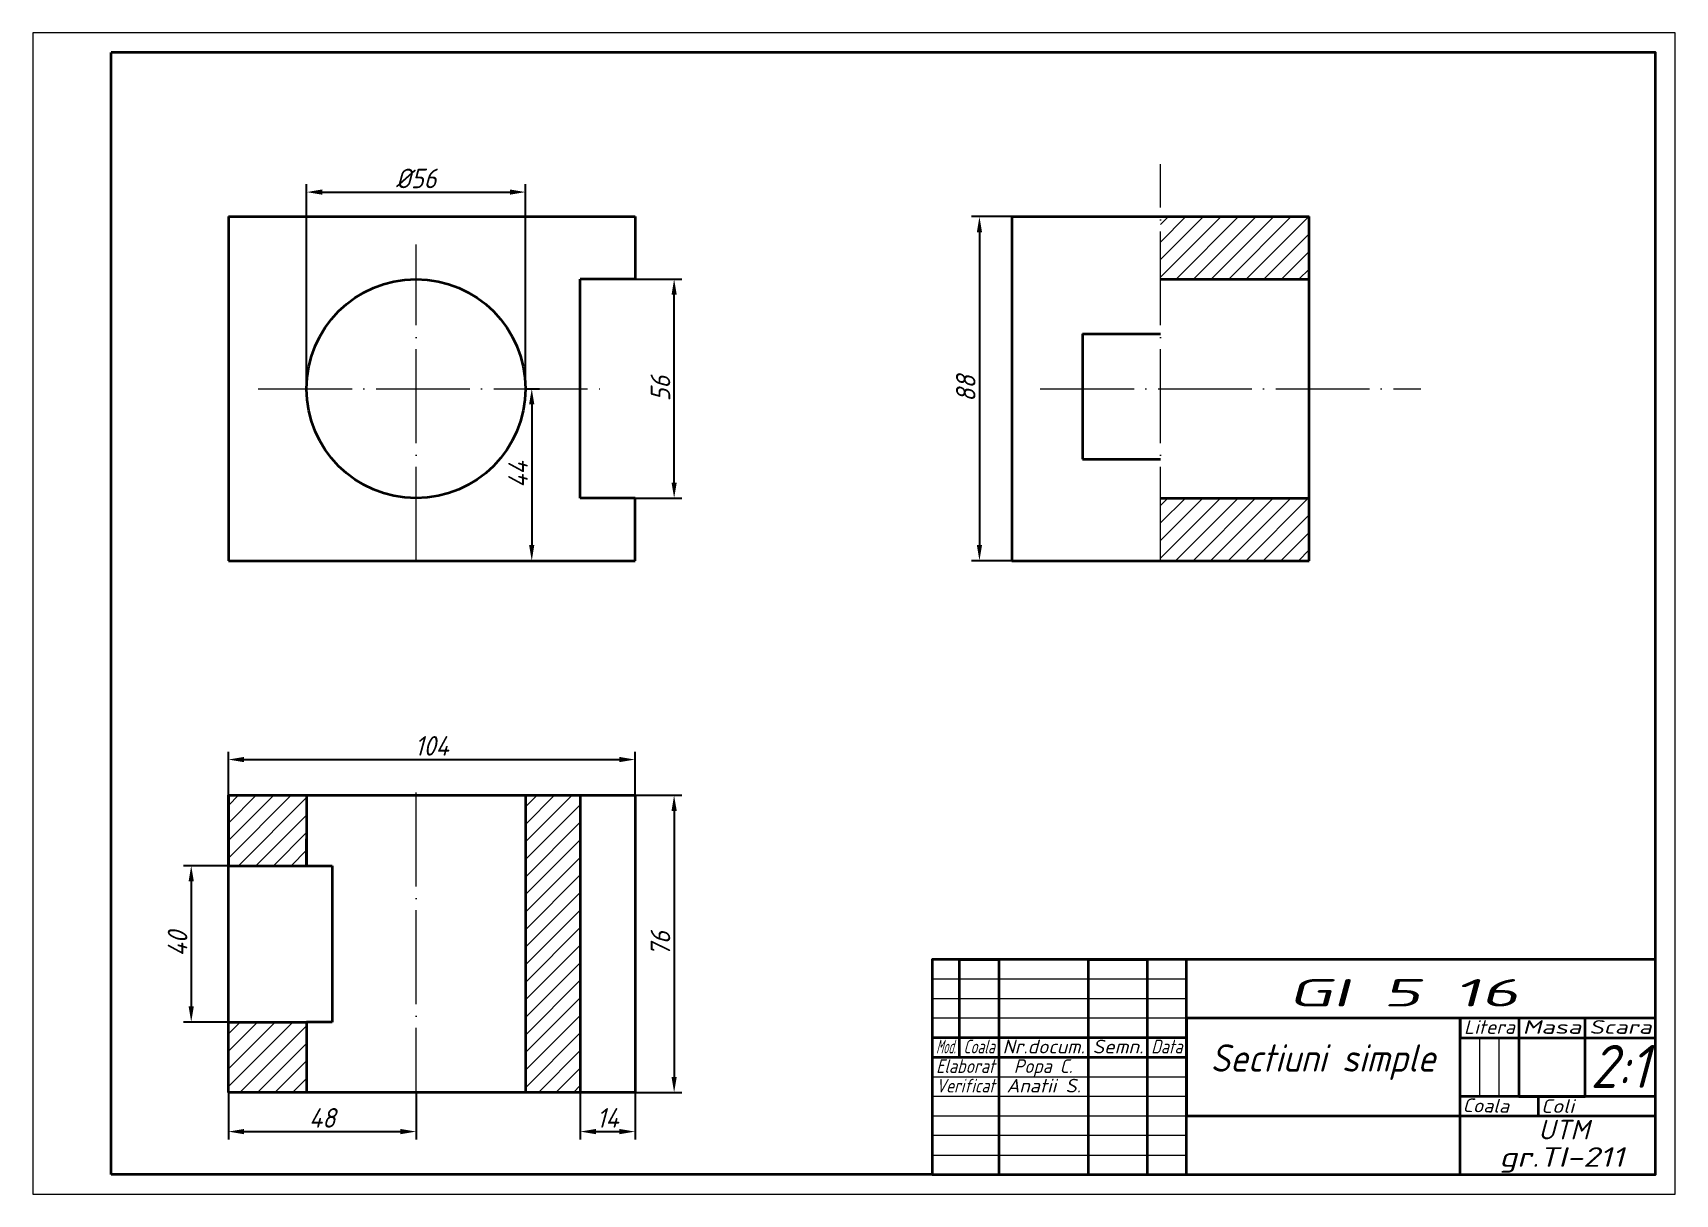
# Model space of a CAD drawing. Header units: millimetres. Extents: x 0 to 420, y 0 to 297.
import ezdxf
from ezdxf.enums import TextEntityAlignment as Align

# ---------------------------------------------------------------- set-up
doc = ezdxf.new("R2010")
doc.units = ezdxf.units.MM
doc.linetypes.add('ACAD_ISO04W100', pattern=[30, 24, -3, 0, -3])
doc.layers.get('0').update_dxf_attribs({"lineweight": 50})
for name, color, linetype, lineweight in [('axa', 10, 'ACAD_ISO04W100', 25), ('contur', 7, 'Continuous', 50), ('cote', 144, 'Continuous', 50), ('subtire', 162, 'Continuous', 25), ('text3.5', 84, 'Continuous', 35), ('text7', 104, 'Continuous', 50)]:
    doc.layers.add(name, color=color, linetype=linetype, lineweight=lineweight)
doc.styles.get("Standard").update_dxf_attribs({"font": 'isocp.shx', "oblique": 15})
doc.dimstyles.new('ISO-25', dxfattribs={"dimtxt": 5, "dimasz": 4, "dimexe": 2, "dimexo": 0, "dimgap": 1, "dimtad": 1, "dimtoh": 1, "dimdec": 0, "dimtxsty": 'Standard', "dimcen": 0, "dimadec": 0, "dimazin": 0, "dimtfac": 1, "dimtdec": 0, "dimtmove": 0, "dimatfit": 3, "dimldrblk": 'DOTSMALL', "dimfxl": 1, "dimlwd": 35, "dimlwe": 35, "dimarcsym": 0})

# ---------------------------------------------------------------- blocks, each defined once
blk = doc.blocks.new('*D9')
at = {"layer": 'cote', "color": 0, "lineweight": 35, "transparency": 16777216}
for p, q in [((126, 206), (129.59, 206)), ((127.59, 202), (127.59, 166)), ((102, 162), (129.59, 162))]:
    blk.add_line(p, q, dxfattribs=at)
at = {"layer": 'cote', "color": 0, "transparency": 16777216}
for points in [[(126.92, 202), (128.25, 202), (127.59, 206)], [(126.92, 166), (128.25, 166), (127.59, 162)]]:
    blk.add_solid(points, dxfattribs=at)
at = {"layer": 'Defpoints', "color": 0, "transparency": 16777216}
for p in [(126, 206), (102, 162), (127.59, 162)]:
    blk.add_point(p, dxfattribs=at)
at = {"layer": 'cote', "color": 0, "transparency": 16777216, "insert": (124.09, 184), "char_height": 5, "attachment_point": 5, "rotation": 90}
blk.add_mtext('44', dxfattribs=at)
blk = doc.blocks.new('_DotSmall')
at = {"color": 0, "linetype": 'ByBlock', "const_width": 0.5}
blk.add_lwpolyline([(-0.0625, 0, 1), (0.0625, 0, 1)], format="xyb", close=True, dxfattribs=at)
blk = doc.blocks.new('*D10')
at = {"layer": 'cote', "color": 0, "lineweight": 35, "transparency": 16777216}
for p, q in [((70, 206), (70, 258.27)), ((74, 256.27), (122, 256.27)), ((126, 206), (126, 258.27))]:
    blk.add_line(p, q, dxfattribs=at)
at = {"layer": 'cote', "color": 0, "transparency": 16777216}
for points in [[(74, 256.94), (74, 255.61), (70, 256.27)], [(122, 256.94), (122, 255.61), (126, 256.27)]]:
    blk.add_solid(points, dxfattribs=at)
at = {"layer": 'Defpoints', "color": 0, "transparency": 16777216}
for p in [(126, 256.27), (70, 206), (126, 206)]:
    blk.add_point(p, dxfattribs=at)
at = {"layer": 'cote', "color": 0, "transparency": 16777216, "insert": (98, 259.77), "char_height": 5, "attachment_point": 5}
blk.add_mtext('%%C56', dxfattribs=at)
blk = doc.blocks.new('*D12')
at = {"layer": 'cote', "color": 0, "lineweight": 35, "transparency": 16777216}
for p, q in [((50, 84), (38.5, 84)), ((40.5, 80), (40.5, 48)), ((50, 44), (38.5, 44))]:
    blk.add_line(p, q, dxfattribs=at)
at = {"layer": 'cote', "color": 0, "transparency": 16777216}
for points in [[(39.84, 80), (41.17, 80), (40.5, 84)], [(39.84, 48), (41.17, 48), (40.5, 44)]]:
    blk.add_solid(points, dxfattribs=at)
at = {"layer": 'Defpoints', "color": 0, "transparency": 16777216}
for p in [(50, 84), (40.5, 44), (50, 44)]:
    blk.add_point(p, dxfattribs=at)
at = {"layer": 'cote', "color": 0, "transparency": 16777216, "insert": (37, 64), "char_height": 5, "attachment_point": 5, "rotation": 90}
blk.add_mtext('40', dxfattribs=at)
blk = doc.blocks.new('*D13')
at = {"layer": 'cote', "color": 0, "lineweight": 35, "transparency": 16777216}
for p, q in [((50, 102), (50, 113.15)), ((54, 111.15), (150, 111.15)), ((154, 102), (154, 113.15))]:
    blk.add_line(p, q, dxfattribs=at)
at = {"layer": 'cote', "color": 0, "transparency": 16777216}
for points in [[(54, 111.82), (54, 110.48), (50, 111.15)], [(150, 111.82), (150, 110.48), (154, 111.15)]]:
    blk.add_solid(points, dxfattribs=at)
at = {"layer": 'Defpoints', "color": 0, "transparency": 16777216}
for p in [(154, 111.15), (50, 102), (154, 102)]:
    blk.add_point(p, dxfattribs=at)
at = {"layer": 'cote', "color": 0, "transparency": 16777216, "insert": (102, 114.65), "char_height": 5, "attachment_point": 5}
blk.add_mtext('104', dxfattribs=at)
blk = doc.blocks.new('*D15')
at = {"layer": 'cote', "color": 0, "lineweight": 35, "transparency": 16777216}
for p, q in [((154, 102), (166, 102)), ((164, 98), (164, 30)), ((154, 26), (166, 26))]:
    blk.add_line(p, q, dxfattribs=at)
at = {"layer": 'cote', "color": 0, "transparency": 16777216}
for points in [[(163.33, 98), (164.67, 98), (164, 102)], [(163.33, 30), (164.67, 30), (164, 26)]]:
    blk.add_solid(points, dxfattribs=at)
at = {"layer": 'Defpoints', "color": 0, "transparency": 16777216}
for p in [(154, 102), (154, 26), (164, 26)]:
    blk.add_point(p, dxfattribs=at)
at = {"layer": 'cote', "color": 0, "transparency": 16777216, "insert": (160.5, 64), "char_height": 5, "attachment_point": 5, "rotation": 90}
blk.add_mtext('76', dxfattribs=at)
blk = doc.blocks.new('*D16')
at = {"layer": 'cote', "color": 0, "lineweight": 35, "transparency": 16777216}
for p, q in [((50, 26), (50, 14)), ((98, 26), (98, 14)), ((54, 16), (94, 16))]:
    blk.add_line(p, q, dxfattribs=at)
at = {"layer": 'cote', "color": 0, "transparency": 16777216}
for points in [[(54, 16.67), (54, 15.33), (50, 16)], [(94, 16.67), (94, 15.33), (98, 16)]]:
    blk.add_solid(points, dxfattribs=at)
at = {"layer": 'Defpoints', "color": 0, "transparency": 16777216}
for p in [(50, 26), (98, 26), (98, 16)]:
    blk.add_point(p, dxfattribs=at)
at = {"layer": 'cote', "color": 0, "transparency": 16777216, "insert": (74, 19.5), "char_height": 5, "attachment_point": 5}
blk.add_mtext('48', dxfattribs=at)
blk = doc.blocks.new('*D17')
at = {"layer": 'cote', "color": 0, "lineweight": 35, "transparency": 16777216}
for p, q in [((154, 234), (166, 234)), ((164, 182), (164, 230)), ((154, 178), (166, 178))]:
    blk.add_line(p, q, dxfattribs=at)
at = {"layer": 'cote', "color": 0, "transparency": 16777216}
for points in [[(163.33, 230), (164.67, 230), (164, 234)], [(163.33, 182), (164.67, 182), (164, 178)]]:
    blk.add_solid(points, dxfattribs=at)
at = {"layer": 'Defpoints', "color": 0, "transparency": 16777216}
for p in [(154, 234), (164, 234), (154, 178)]:
    blk.add_point(p, dxfattribs=at)
at = {"layer": 'cote', "color": 0, "transparency": 16777216, "insert": (160.5, 206), "char_height": 5, "attachment_point": 5, "rotation": 90}
blk.add_mtext('56', dxfattribs=at)
blk = doc.blocks.new('*D21')
at = {"layer": 'cote', "color": 0, "lineweight": 35, "transparency": 16777216}
for p, q in [((140, 26), (140, 14)), ((154, 26), (154, 14)), ((144, 16), (150, 16))]:
    blk.add_line(p, q, dxfattribs=at)
at = {"layer": 'cote', "color": 0, "transparency": 16777216}
for points in [[(144, 16.67), (144, 15.33), (140, 16)], [(150, 16.67), (150, 15.33), (154, 16)]]:
    blk.add_solid(points, dxfattribs=at)
at = {"layer": 'Defpoints', "color": 0, "transparency": 16777216}
for p in [(140, 26), (154, 26), (154, 16)]:
    blk.add_point(p, dxfattribs=at)
at = {"layer": 'cote', "color": 0, "transparency": 16777216, "insert": (147, 19.5), "char_height": 5, "attachment_point": 5}
blk.add_mtext('14', dxfattribs=at)
blk = doc.blocks.new('*D24')
at = {"layer": 'cote', "color": 0, "lineweight": 35, "transparency": 16777216}
for p, q in [((250.4, 250), (240.08, 250)), ((242.08, 246), (242.08, 166)), ((250.4, 162), (240.08, 162))]:
    blk.add_line(p, q, dxfattribs=at)
at = {"layer": 'cote', "color": 0, "transparency": 16777216}
for points in [[(241.41, 246), (242.74, 246), (242.08, 250)], [(241.41, 166), (242.74, 166), (242.08, 162)]]:
    blk.add_solid(points, dxfattribs=at)
at = {"layer": 'Defpoints', "color": 0, "transparency": 16777216}
for p in [(250.4, 250), (242.08, 162), (250.4, 162)]:
    blk.add_point(p, dxfattribs=at)
at = {"layer": 'cote', "color": 0, "transparency": 16777216, "insert": (238.58, 206), "char_height": 5, "attachment_point": 5, "rotation": 90}
blk.add_mtext('88', dxfattribs=at)

msp = doc.modelspace()

# ---------------------------------------------------------------- hatches: boundary and pattern name
at = {"layer": 'subtire'}
h = msp.add_hatch(dxfattribs=at)
h.set_pattern_fill('ANSI31', color=256)
h.paths.add_polyline_path([(326.4, 250), (288.4, 250), (288.4, 234), (326.4, 234)])
h.paths.add_polyline_path([(326.4, 178), (288.4, 178), (288.4, 162), (326.4, 162)])
h = msp.add_hatch(dxfattribs=at)
h.set_pattern_fill('ANSI31', color=256)
h.paths.add_polyline_path([(70, 102), (50, 102), (50, 84), (70, 84), (70, 90.88)])
h.paths.add_polyline_path([(70, 44), (50, 44), (50, 26), (70, 26)])
h.paths.add_polyline_path([(140, 102), (126, 102), (126, 26), (140, 26)])

# ---------------------------------------------------------------- linework, layer by layer
at = {"layer": 'axa'}
for p, q in [((288.4, 162), (288.4, 263.39)), ((98, 162), (98, 242.87)), ((57.66, 206), (147.5, 206)), ((257.65, 206), (354.94, 206)), ((98, 18.5), (98, 105.19))]:
    msp.add_line(p, q, dxfattribs=at)
at = {"layer": 'contur'}
for p, q in [((230, 292), (20, 292)), ((20, 5), (20, 292)), ((50, 250), (154, 250)), ((50, 250), (50, 162)), ((154, 250), (154, 234)), ((250.4, 250), (326.4, 250)), ((250.4, 250), (250.4, 162)), ((326.4, 162), (326.4, 250)), ((154, 234), (140, 234)), ((140, 178), (140, 234)), ((288.4, 234), (326.4, 234)), ((268.4, 220), (288.4, 220)), ((268.4, 220), (268.4, 188)), ((268.4, 188), (288.4, 188)), ((154, 178), (140, 178)), ((154, 162), (154, 178)), ((288.4, 178), (326.4, 178)), ((50, 162), (154, 162)), ((250.4, 162), (326.4, 162)), ((50, 102), (154, 102)), ((50, 26), (50, 102)), ((50, 102), (50, 84)), ((70, 102), (70, 84)), ((126, 102), (126, 26)), ((140, 102), (140, 26)), ((154, 102), (154, 26)), ((70, 84), (70, 90.88)), ((50, 84), (76.55, 84)), ((70, 84), (70, 84)), ((76.55, 84), (76.55, 44)), ((237, 35), (237, 60)), ((237, 60), (247, 60)), ((247, 60), (247, 5)), ((270, 5), (270, 60)), ((270, 60), (285, 60)), ((285, 60), (285, 5)), ((295, 5), (295, 60)), ((50, 26), (50, 44)), ((50, 44), (70, 44)), ((76.55, 44), (70, 44)), ((70, 44), (70, 26)), ((415, 45), (295, 45)), ((295, 45), (295, 20)), ((365, 5), (365, 45)), ((365, 45), (365, 40)), ((380, 45), (380, 25)), ((397, 25), (397, 45)), ((295, 40), (230, 40)), ((295, 35), (295, 40)), ((365, 40), (415, 40)), ((230, 35), (295, 35)), ((154, 26), (50, 26)), ((415, 25), (365, 25)), ((380, 25), (397, 25)), ((385, 25), (385, 20)), ((415, 20), (415, 25)), ((295, 20), (415, 20)), ((230, 5), (20, 5)), ((247, 5), (270, 5)), ((285, 5), (295, 5))]:
    msp.add_line(p, q, dxfattribs=at)
msp.add_lwpolyline([(230, 60), (230, 5), (415, 5), (415, 292), (230, 292)], dxfattribs=at)
msp.add_lwpolyline([(230, 5), (415, 5), (415, 60), (230, 60)], close=True, dxfattribs=at)
msp.add_circle((98, 206), 28, dxfattribs=at)
at = {"layer": 'subtire'}
for p, q in [((210, 297), (0, 297)), ((0, 297), (0, 0)), ((295, 55), (230, 55)), ((295, 50), (295, 55)), ((230, 45), (230, 50)), ((230, 50), (295, 50)), ((295, 45), (230, 45)), ((295, 30), (295, 45)), ((370, 40), (370, 25)), ((375, 25), (375, 40)), ((230, 25), (230, 30)), ((230, 30), (295, 30)), ((295, 25), (230, 25)), ((295, 20), (295, 25)), ((370, 25), (375, 25)), ((230, 15), (230, 20)), ((230, 20), (295, 20)), ((295, 15), (230, 15)), ((295, 10), (295, 15)), ((230, 10), (295, 10)), ((0, 0), (210, 0)), ((210, 0), (210, 0))]:
    msp.add_line(p, q, dxfattribs=at)
msp.add_lwpolyline([(210, 0), (420, 0), (420, 297), (210, 297)], dxfattribs=at)
msp.add_arc((315.71, 132.77), 100, 257.6394, 258.0454, dxfattribs=at)

# ---------------------------------------------------------------- texts
at = {"layer": 'text3.5', "oblique": 15}
for s, width, p, p2 in [('Litera', 1.065412, (366, 41), (379, 41)), ('Masa', 1.483591, (381, 41), (396, 41)), ('Scara', 1.39108, (398, 41), (414, 41)), ('Mod.', 0.58309, (231, 36), (236, 36)), ('Coala', 0.740614, (238, 36), (246, 36)), ('Nr.docum.', 1.100917, (248, 36), (269, 36)), ('Semn.', 1.142857, (271, 36), (284, 36)), ('Data', 0.850896, (286, 36), (294, 36)), ('Elaborat', 0.865801, (231, 31), (246, 31)), ('Elaborat', 0.865801, (231, 31), (246, 31)), ('Popa C.', 1.032702, (250.87, 31), (265.87, 31)), ('Verificat', 0.832178, (231, 26), (246, 26)), ('Anatii S.', 1.119293, (249, 26), (268, 26)), ('Coli', 1.24373, (385.7, 20.78), (394.18, 20.78))]:
    msp.add_text(s, height=3.5, dxfattribs=dict(at, width=width)).set_placement(p, p2, align=Align.FIT)
at = {"layer": 'text3.5', "oblique": 15, "width": 1.099041}
msp.add_text('Coala', height=3.5, rotation=358.9531, dxfattribs=at).set_placement((365.61, 21.01), (377.48, 20.79), align=Align.FIT)
at = {"layer": 'text7', "oblique": 15}
for s, height, width, p, p2 in [('GI 5 16', 7, 2.278235, (321, 48), (380, 48)), ('UTM', 5, 1.106383, (385, 14), (398, 14)), ('gr.TI-211', 5, 1.292929, (375, 7), (407, 7))]:
    msp.add_text(s, height=height, dxfattribs=dict(at, width=width)).set_placement(p, p2, align=Align.FIT)
msp.add_text('Sectiuni simple', height=7, dxfattribs=at).set_placement((329.93, 33.78), align=Align.MIDDLE)
at = {"layer": 'text7', "insert": (398.32, 38.17), "char_height": 11.011, "attachment_point": 1}
msp.add_mtext_dynamic_manual_height_columns('2:1', width=11.0114, gutter_width=55.06, heights=[0], dxfattribs=at)

# ---------------------------------------------------------------- dimensions: what is measured, and where the dimension line sits
at = {"layer": 'cote'}
dim = msp.add_linear_dim(base=(126, 256.27), p1=(70, 206), p2=(126, 206), text='%%C<>', dimstyle='ISO-25', dxfattribs=at)
dim.commit()
dim.dimension.update_dxf_attribs({"geometry": '*D10', "text_midpoint": (98, 256.27), "dimtype": 160})
for base, p1, p2, picture, middle in [((242.08, 162), (250.4, 250), (250.4, 162), '*D24', (238.58, 206)), ((164, 234), (154, 178), (154, 234), '*D17', (160.5, 206)), ((127.59, 162), (126, 206), (102, 162), '*D9', (124.09, 184)), ((164, 26), (154, 102), (154, 26), '*D15', (160.5, 64)), ((40.5, 44), (50, 84), (50, 44), '*D12', (37, 64))]:
    dim = msp.add_linear_dim(base=base, p1=p1, p2=p2, angle=90, dimstyle='ISO-25', dxfattribs=at)
    dim.commit()
    dim.dimension.update_dxf_attribs({"geometry": picture, "text_midpoint": middle})
for base, p1, p2, picture, middle in [((154, 111.15), (50, 102), (154, 102), '*D13', (102, 114.65)), ((98, 16), (50, 26), (98, 26), '*D16', (74, 19.5)), ((154, 16), (140, 26), (154, 26), '*D21', (147, 19.5))]:
    dim = msp.add_linear_dim(base=base, p1=p1, p2=p2, dimstyle='ISO-25', dxfattribs=at)
    dim.commit()
    dim.dimension.update_dxf_attribs({"geometry": picture, "text_midpoint": middle})

doc.saveas('drawing.dxf')
